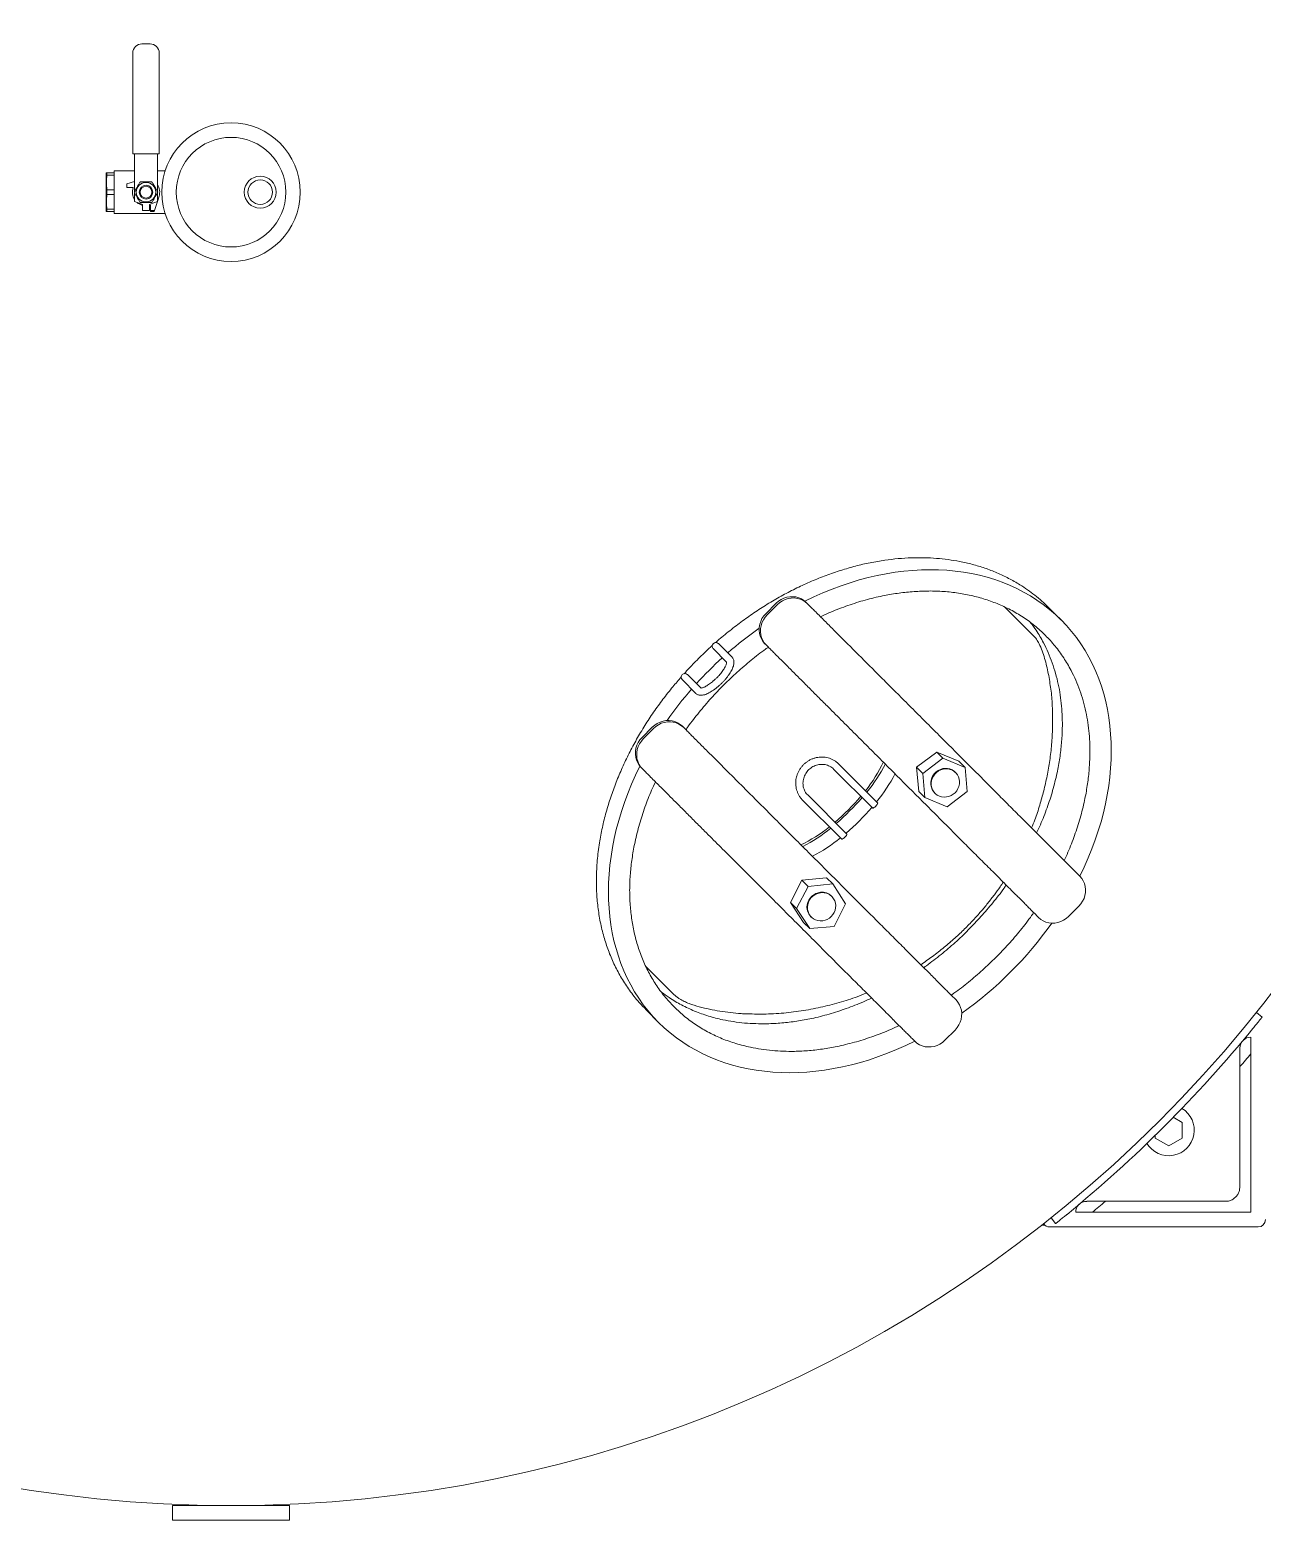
# Model space of a CAD drawing. Header units: millimetres. Extents: x -69706 to 52883, y -6882 to 68885.
# Drawn here: x 5457 to 6333, y 37787 to 38845 of the extents above; entities that cross this region are included whole.
import ezdxf

# ---------------------------------------------------------------- set-up
doc = ezdxf.new("R2010")
doc.units = ezdxf.units.MM
doc.layers.add('188K-SM-03-C3-LR1-MECH-EQ-Y2257103$0$AC-EQ', color=1, linetype='Continuous')

# ---------------------------------------------------------------- blocks, each defined once
blk = doc.blocks.new('188K-SM-03-C3-LR1-MECH-EQ-Y2257103$0$sf1')
at = {"linetype": 'Continuous', "lineweight": 15}
for p, q in [((1937.8, -557), (1943.6, -557)), ((1931.3, -635.2), (1931.3, -563.5)), ((1950, -563.5), (1950, -635.2)), ((1932.6, -635.2), (1931.3, -635.2)), ((1948.8, -635.2), (1932.6, -635.2)), ((1932.6, -635.2), (1932.6, -639.4)), ((1932.6, -639.4), (1932.6, -649.7)), ((1950, -635.2), (1948.8, -635.2)), ((1948.8, -635.2), (1948.8, -639.4)), ((1948.8, -639.4), (1948.8, -649.7)), ((1932.6, -647.1), (1927.2, -647.1)), ((1927.2, -647.3), (1927.2, -647.1)), ((1932.6, -649.7), (1932.6, -652)), ((1932.6, -652), (1932.6, -661.8)), ((1963.3, -647.1), (1948.8, -647.1)), ((1948.8, -649.7), (1948.8, -652)), ((1948.8, -652), (1948.8, -661.8)), ((1954.4, -656.5), (1948.8, -654.7)), ((1963.3, -677.5), (1963.3, -647.1)), ((1963.3, -648.5), (1968.5, -648.5)), ((1968.5, -650.2), (1963.3, -650.2)), ((1968.5, -650.2), (1968.5, -648.5)), ((1968.9, -648.8), (1968.8, -648.5)), ((1968.9, -675.8), (1968.9, -648.8)), ((1931.4, -665.2), (1932.6, -668.9)), ((1932.6, -662.9), (1932.6, -669)), ((1948.8, -662.9), (1948.8, -669)), ((1949.8, -659.1), (1954.4, -659.1)), ((1954.4, -659.1), (1954.4, -656.5)), ((1963.3, -660.6), (1968.5, -660.6)), ((1968.5, -664), (1963.3, -664)), ((1968.5, -664), (1968.5, -660.6)), ((1937.7, -670.9), (1932.6, -669)), ((1934.6, -675.3), (1932.6, -669)), ((1934.6, -675.3), (1934.9, -676)), ((1934.6, -675.3), (1937.4, -675.3)), ((1934.9, -676), (1937.4, -676)), ((1937.4, -671.5), (1937.4, -675.3)), ((1937.4, -676), (1937.4, -675.3)), ((1938.3, -671.6), (1938.3, -675.3)), ((1943.1, -675.3), (1938.3, -675.3)), ((1943.1, -675.3), (1943.1, -671.6)), ((1948.8, -669), (1943.6, -670.9)), ((1963.3, -674.4), (1968.5, -674.4)), ((1968.5, -676.1), (1963.3, -676.1)), ((1968.5, -676.1), (1968.5, -674.4)), ((1968.8, -676.1), (1968.9, -675.8)), ((1927.2, -677.5), (1927.2, -677.3)), ((1927.2, -677.5), (1963.3, -677.5)), ((1299.7, -957.2), (1290.9, -966)), ((1330.5, -957.1), (1310.6, -977)), ((1469.5, -955.9), (1470.9, -954.5)), ((1470.9, -954.5), (1471.8, -953.6)), ((1492.2, -955.1), (1499.6, -962.5)), ((1493.2, -954.2), (1500.5, -961.6)), ((1498.8, -985.2), (1500.2, -983.8)), ((1501.1, -982.9), (1500.2, -983.8)), ((1534.2, -982.8), (1524.5, -992.5)), ((1528.3, -996), (1537.9, -986.4)), ((1556.2, -1004.7), (1546.6, -1014.3)), ((1550.1, -1018.2), (1559.9, -1008.4)), ((1557.4, -1043.8), (1558.8, -1042.4)), ((1558.8, -1042.4), (1559.7, -1041.5)), ((1580.2, -1043.1), (1587.5, -1050.4)), ((1581.1, -1042.1), (1588.4, -1049.5)), ((1374.7, -1064.2), (1358.9, -1070.7)), ((1363.3, -1066.3), (1358.9, -1070.7)), ((1379.1, -1059.8), (1363.3, -1066.3)), ((1379.1, -1059.8), (1374.7, -1064.2)), ((1389, -1075), (1374.7, -1064.2)), ((1393.4, -1070.6), (1379.1, -1059.8)), ((1448.8, -1068.2), (1421.1, -1095.9)), ((1358.9, -1070.7), (1357.5, -1087.9)), ((1365.9, -1074.1), (1365.6, -1074.4)), ((1387.6, -1092.2), (1389, -1075)), ((1393.4, -1070.6), (1389, -1075)), ((1391.9, -1087.9), (1393.4, -1070.6)), ((1424.8, -1099.5), (1452.4, -1071.9)), ((1586.7, -1073.1), (1588.1, -1071.7)), ((1589, -1070.8), (1588.1, -1071.7)), ((1357.5, -1087.9), (1371.8, -1098.7)), ((1380.3, -1089.1), (1380.6, -1088.8)), ((1391.9, -1087.9), (1387.6, -1092.2)), ((1387.6, -1092.2), (1371.8, -1098.7)), ((1470.7, -1090.2), (1443.1, -1117.8)), ((1446.8, -1121.5), (1474.4, -1093.9)), ((1277.5, -1147.9), (1278.9, -1146.5)), ((1457.4, -1149.2), (1453, -1153.5)), ((1457.4, -1149.2), (1474.8, -1150.8)), ((1474.8, -1150.8), (1470.5, -1155.2)), ((1483, -1166.7), (1474.8, -1150.8)), ((1453, -1153.5), (1443.8, -1167.7)), ((1453, -1153.5), (1470.5, -1155.2)), ((1453.9, -1162), (1453.6, -1162.3)), ((1478.6, -1171), (1470.5, -1155.2)), ((1278.1, -1169.2), (1285.5, -1176.6)), ((1443.8, -1167.7), (1451.9, -1183.6)), ((1469.3, -1185.2), (1478.6, -1171)), ((1473.7, -1180.9), (1483, -1166.7)), ((1483, -1166.7), (1478.6, -1171)), ((1306.8, -1177.2), (1308.2, -1175.8)), ((1451.9, -1183.6), (1469.3, -1185.2)), ((1468.2, -1177), (1468.5, -1176.7)), ((1473.7, -1180.9), (1469.3, -1185.2)), ((1369.6, -1194.9), (1369.2, -1194.9)), ((1565.6, -1232.1), (1585.6, -1212.1)), ((1365.4, -1235.8), (1366.8, -1234.4)), ((1148, -1248), (1152.1, -1244.7)), ((1576.6, -1251.8), (1585.5, -1242.9)), ((1366.1, -1257.2), (1373.4, -1264.5)), ((1156, -1262.3), (1156, -1262.3)), ((1156, -1262.3), (1156, -1274.1)), ((1394.7, -1265.1), (1396.1, -1263.7)), ((1163.8, -1283.1), (1163.8, -1270)), ((1204.7, -1322.8), (1211.1, -1319.1)), ((1204.7, -1333.9), (1204.7, -1322.8)), ((1223.9, -1332), (1223.9, -1333.9)), ((1214.3, -1339.4), (1204.7, -1333.9)), ((1223.9, -1333.9), (1214.3, -1339.4)), ((1272.6, -1378.8), (1259.5, -1378.8)), ((1268.6, -1386.6), (1280.4, -1386.6)), ((1280.4, -1386.6), (1280.4, -1386.6)), ((1297.9, -1390.6), (1294.7, -1394.6)), ((1304.3, -1395.7), (1302.4, -1395.7)), ((1150.8, -1397), (1298.9, -1397)), ((1838.9, -1594.8), (1838.9, -1605.2)), ((1838.9, -1594.8), (1921.8, -1594.8)), ((1921.8, -1594.8), (1921.8, -1605.2)), ((1838.9, -1605.2), (1921.8, -1605.2))]:
    blk.add_line(p, q, dxfattribs=at)
at = {"linetype": 'Continuous', "lineweight": 15, "flags": 128}
for points in [[(1492.2, -955.1), (1490.6, -953.7), (1488.7, -952.5), (1486.7, -951.5), (1484.7, -950.8), (1482.5, -950.5), (1480.4, -950.4), (1478.2, -950.7), (1476.2, -951.2), (1474.3, -952), (1472.5, -953.2), (1470.9, -954.5)], [(1471.8, -953.6), (1473.4, -952.2), (1475.2, -951.1), (1477.1, -950.3), (1479.2, -949.7), (1481.3, -949.5), (1483.4, -949.6), (1485.6, -949.9), (1487.7, -950.6), (1489.6, -951.6), (1491.5, -952.8), (1493.2, -954.2)], [(1500.2, -983.8), (1501.6, -982.2), (1502.7, -980.5), (1503.5, -978.5), (1504.1, -976.5), (1504.3, -974.4), (1504.2, -972.2), (1503.9, -970.1), (1503.2, -968), (1502.2, -966), (1501, -964.1), (1499.6, -962.5)], [(1500.5, -961.6), (1501.9, -963.2), (1503.2, -965.1), (1504.1, -967.1), (1504.8, -969.1), (1505.2, -971.3), (1505.2, -973.4), (1505, -975.6), (1504.4, -977.6), (1503.6, -979.5), (1502.5, -981.3), (1501.1, -982.9)], [(1580.2, -1043.1), (1578.5, -1041.6), (1576.6, -1040.4), (1574.7, -1039.4), (1572.6, -1038.8), (1570.4, -1038.4), (1568.3, -1038.3), (1566.2, -1038.6), (1564.1, -1039.1), (1562.2, -1040), (1560.4, -1041.1), (1558.8, -1042.4)], [(1559.7, -1041.5), (1561.3, -1040.2), (1563.1, -1039), (1565, -1038.2), (1567.1, -1037.7), (1569.2, -1037.4), (1571.4, -1037.5), (1573.5, -1037.9), (1575.6, -1038.5), (1577.6, -1039.5), (1579.4, -1040.7), (1581.1, -1042.1)], [(1588.1, -1071.7), (1589.5, -1070.2), (1590.6, -1068.4), (1591.4, -1066.4), (1592, -1064.4), (1592.2, -1062.3), (1592.2, -1060.1), (1591.8, -1058), (1591.1, -1055.9), (1590.2, -1053.9), (1588.9, -1052.1), (1587.5, -1050.4)], [(1588.4, -1049.5), (1589.9, -1051.1), (1591.1, -1053), (1592, -1055), (1592.7, -1057.1), (1593.1, -1059.2), (1593.1, -1061.4), (1592.9, -1063.5), (1592.3, -1065.5), (1591.5, -1067.5), (1590.4, -1069.2), (1589, -1070.8)], [(1366.1, -1088.7), (1367.4, -1089.8), (1368.9, -1090.7), (1370.5, -1091.4), (1372.2, -1091.7), (1373.9, -1091.8), (1375.6, -1091.6), (1377.2, -1091.1), (1378.7, -1090.4), (1380, -1089.4), (1381.1, -1088.1), (1382, -1086.7), (1382.6, -1085.2), (1383, -1083.5), (1383, -1081.8), (1382.8, -1080.1), (1382.3, -1078.5), (1381.5, -1076.9), (1380.5, -1075.5), (1379.2, -1074.3), (1377.8, -1073.2), (1376.2, -1072.4), (1374.6, -1071.9), (1372.9, -1071.7), (1371.2, -1071.8), (1369.5, -1072.1), (1368, -1072.7), (1366.6, -1073.6), (1365.3, -1074.7), (1364.3, -1076), (1363.6, -1077.5), (1363.1, -1079.1), (1362.9, -1080.8), (1363, -1082.5), (1363.4, -1084.2), (1364, -1085.8), (1364.9, -1087.3), (1366.1, -1088.7)], [(1380.6, -1088.8), (1381.5, -1087.8), (1382.3, -1086.4), (1382.9, -1084.8), (1383.3, -1083.2), (1383.3, -1081.5), (1383.1, -1079.8), (1382.5, -1078.1), (1381.8, -1076.5), (1380.7, -1075.1), (1379.5, -1073.9), (1378, -1072.9), (1376.5, -1072.1), (1374.8, -1071.6), (1373.1, -1071.4), (1371.4, -1071.5), (1369.8, -1071.8), (1368.2, -1072.5), (1366.8, -1073.3), (1365.9, -1074.1)], [(1421.1, -1095.9), (1421, -1096), (1421.1, -1096.4), (1421.3, -1097), (1421.8, -1097.6), (1422.3, -1098.3)], [(1422.3, -1098.3), (1423, -1098.9), (1423.7, -1099.3), (1424.2, -1099.6), (1424.7, -1099.6), (1424.8, -1099.5)], [(1444.3, -1120.3), (1443.7, -1119.6), (1443.3, -1119), (1443, -1118.4), (1443, -1118), (1443.1, -1117.8)], [(1446.8, -1121.5), (1446.6, -1121.6), (1446.2, -1121.6), (1445.6, -1121.3), (1445, -1120.9), (1444.3, -1120.3)], [(1277.5, -1147.9), (1276.1, -1149.5), (1275, -1151.3), (1274.2, -1153.2), (1273.7, -1155.2), (1273.4, -1157.4), (1273.5, -1159.5), (1273.8, -1161.7), (1274.5, -1163.7), (1275.5, -1165.7), (1276.7, -1167.6), (1278.1, -1169.2)], [(1454, -1176.6), (1455.3, -1177.7), (1456.8, -1178.6), (1458.4, -1179.3), (1460.1, -1179.7), (1461.8, -1179.7), (1463.5, -1179.5), (1465.1, -1179), (1466.6, -1178.3), (1467.9, -1177.3), (1469, -1176.1), (1469.9, -1174.7), (1470.5, -1173.1), (1470.9, -1171.5), (1470.9, -1169.8), (1470.7, -1168.1), (1470.2, -1166.4), (1469.4, -1164.8), (1468.4, -1163.4), (1467.1, -1162.2), (1465.7, -1161.1), (1464.2, -1160.4), (1462.5, -1159.9), (1460.8, -1159.6), (1459.1, -1159.7), (1457.4, -1160), (1455.9, -1160.6), (1454.5, -1161.5), (1453.3, -1162.6), (1452.3, -1164), (1451.5, -1165.5), (1451, -1167.1), (1450.8, -1168.7), (1450.9, -1170.4), (1451.3, -1172.1), (1451.9, -1173.7), (1452.8, -1175.2), (1454, -1176.6)], [(1468.5, -1176.7), (1469.1, -1176.1), (1470, -1174.7), (1470.7, -1173.2), (1471.1, -1171.6), (1471.3, -1169.9), (1471.1, -1168.2), (1470.7, -1166.5), (1469.9, -1164.9), (1469, -1163.5), (1467.8, -1162.2), (1466.4, -1161.1), (1464.9, -1160.2), (1463.3, -1159.7), (1461.6, -1159.3)], [(1285.5, -1176.6), (1287.1, -1178), (1289, -1179.2), (1291, -1180.2), (1293.1, -1180.9), (1295.2, -1181.2), (1297.4, -1181.3), (1299.5, -1181.1), (1301.5, -1180.5), (1303.5, -1179.7), (1305.2, -1178.6), (1306.8, -1177.2)], [(1365.4, -1235.8), (1364.1, -1237.4), (1363, -1239.2), (1362.1, -1241.1), (1361.6, -1243.2), (1361.3, -1245.3), (1361.4, -1247.4), (1361.8, -1249.6), (1362.4, -1251.7), (1363.4, -1253.6), (1364.6, -1255.5), (1366.1, -1257.2)], [(1373.4, -1264.5), (1375.1, -1266), (1376.9, -1267.2), (1378.9, -1268.1), (1381, -1268.8), (1383.1, -1269.2), (1385.3, -1269.2), (1387.4, -1269), (1389.4, -1268.4), (1391.4, -1267.6), (1393.2, -1266.5), (1394.7, -1265.1)]]:
    blk.add_lwpolyline(points, dxfattribs=at)
at = {"linetype": 'Continuous', "lineweight": 15}
for centre, radius in [((1880.3, -662.3), 932.5), ((1880.3, -662.3), 49.2), ((1880.3, -662.3), 38.9), ((1859.6, -662.3), 11.3), ((1859.6, -662.3), 8.7), ((1940.7, -662.3), 6.96), ((1940.7, -662.3), 4.86), ((1940.7, -662.3), 4.21)]:
    blk.add_circle(centre, radius, dxfattribs=at)
for centre, radius, start, end in [((1937.8, -563.5), 6.48, 90, 180), ((1943.6, -563.5), 6.48, 0, 90), ((1940.7, -662.3), 8.25, 117.988, 122.012), ((1940.7, -662.3), 8.25, 57.988, 62.012), ((1940.7, -662.3), 9.71, 146.4427, 197.6362), ((1940.7, -662.3), 8.25, 177.988, 182.012), ((1940.7, -662.3), 9.71, 326.4427, 19.4712), ((1940.7, -662.3), 8.25, 357.988, 2.012), ((1940.7, -662.3), 8.25, 237.988, 242.012), ((1940.7, -662.3), 9.71, 250.5288, 255.5225), ((1937.5, -671.6), 0.777, 0, 70), ((1940.7, -662.3), 9.71, 284.4775, 310.7764), ((1943.9, -671.6), 0.777, 110, 180), ((1940.7, -662.3), 8.25, 297.988, 302.012), ((1536, -984.7), 2.59, 317.2564, 132.7436), ((1558, -1006.6), 2.59, 317.2564, 132.7436), ((1514.5, -1017.5), 111.2, 207.1444, 219.4925), ((1505.3, -1025.8), 97.4, 204.9365, 219.1174), ((1507.6, -1024.4), 111.2, 207.1444, 219.4925), ((1555.8, -986.9), 172.2, 220.6875, 229.3125), ((1562.7, -979.9), 172.2, 220.6875, 229.3125), ((1555.3, -987.3), 160.5, 220.3707, 229.6293), ((1518.2, -1034.9), 111.2, 230.51, 242.8232), ((1525.1, -1028), 111.2, 230.51, 242.8232), ((1516.8, -1037.4), 97.4, 230.8825, 245.0638), ((1460.6, -1168.8), 9.52, 83.9205, 134.6663), ((1880.3, -662.3), 937.7, 219.2846, 230.7154), ((1156, -1270), 7.77, 0, 90), ((1880.3, -662.3), 948.1, 220.1848, 220.9073), ((1214.3, -1328.3), 18.1, 121.157, 328.843), ((1880.3, -662.3), 948.1, 229.0927, 229.8152), ((1272.6, -1386.6), 7.77, 0, 90), ((1150.8, -1391.8), 5.18, 180, 270), ((1298.9, -1391.8), 5.18, 270, 324.7348)]:
    blk.add_arc(centre, radius, start, end, dxfattribs=at)
for start_param, end_param in [(1.993175, 3.141593), (3.141593, 4.289654), (1.660661, 1.801935), (1.50665, 1.634943), (1.339657, 1.480932), (5.135124, 7.431603), (4.486896, 4.937881)]:
    blk.add_ellipse((1433.7, -1108.9), major_axis=(142.9, -142.9), ratio=0.749279, start_param=start_param, end_param=end_param, dxfattribs=at)
for points, knots in [([(1932.4, -662), (1932.8, -661.4), (1933.5, -660.1), (1934.8, -657.8), (1935.8, -656.3), (1936.3, -655.3)], [0, 0, 0, 0, 0.282667, 0.571747, 1, 1, 1, 1]), ([(1936.8, -655), (1937.1, -655), (1938, -655), (1939.7, -655), (1942.1, -655), (1943.7, -655), (1944.6, -655)], [0, 0, 0, 0, 0.099849, 0.371296, 0.649386, 1, 1, 1, 1]), ([(1945.1, -655.3), (1945.4, -655.9), (1946.1, -657.2), (1947.5, -659.5), (1948.4, -661.1), (1948.9, -662)], [0, 0, 0, 0, 0.282667, 0.571747, 1, 1, 1, 1]), ([(1968.5, -648.5), (1968.7, -648.5), (1968.9, -648.5), (1968.8, -648.5), (1968.8, -648.5)], [0, 0, 0, 0, 0.986676, 1, 1, 1, 1]), ([(1968.5, -660.6), (1968.7, -658.9), (1969, -655.4), (1968.7, -651.9), (1968.5, -650.2)], [0, 0, 0, 0, 0.496992, 1, 1, 1, 1]), ([(1936.3, -669.3), (1936, -668.7), (1935.2, -667.4), (1933.9, -665.1), (1933, -663.5), (1932.4, -662.6)], [0, 0, 0, 0, 0.2826665, 0.5717474, 1, 1, 1, 1]), ([(1948.9, -662.6), (1948.6, -663.2), (1947.8, -664.5), (1946.5, -666.8), (1945.6, -668.3), (1945.1, -669.3)], [0, 0, 0, 0, 0.2826665, 0.5717474, 1, 1, 1, 1]), ([(1968.5, -674.4), (1968.7, -672.7), (1969, -669.2), (1968.7, -665.7), (1968.5, -664)], [0, 0, 0, 0, 0.4969923, 1, 1, 1, 1]), ([(1944.6, -669.6), (1943.7, -669.6), (1942.1, -669.6), (1939.7, -669.6), (1938, -669.6), (1937.1, -669.6), (1936.8, -669.6)], [0, 0, 0, 0, 0.350612, 0.621727, 0.900151, 1, 1, 1, 1]), ([(1968.8, -676.1), (1968.8, -676.1), (1969, -676.1), (1968.7, -676.1), (1968.5, -676.1)], [0, 0, 0, 0, 0.001537, 1, 1, 1, 1]), ([(1536.2, -982.1), (1535.7, -981.7), (1532.5, -978.8), (1526.1, -973.6), (1517.1, -966.7), (1507.8, -960.2), (1498.3, -954.1), (1488.5, -948.4), (1478.4, -943.2), (1468.2, -938.5), (1457.7, -934.4), (1447.3, -930.8), (1436.8, -927.7), (1426.4, -925.3), (1416.3, -923.6), (1406.5, -922.4), (1397.1, -921.8), (1388, -921.8), (1379.3, -922.2), (1371, -923.1), (1362.5, -924.5), (1353.7, -926.5), (1344.9, -929.1), (1336.3, -932.5), (1328, -936.4), (1320.8, -940.5), (1314.6, -944.5), (1309.4, -948.4), (1304.4, -952.6), (1301.3, -955.6), (1299.7, -957.2)], [0, 0, 0, 0, 0.006747, 0.04909, 0.091454, 0.133795, 0.176149, 0.218527, 0.260879, 0.303256, 0.345659, 0.388031, 0.428739, 0.469476, 0.510178, 0.54633, 0.582507, 0.618655, 0.651165, 0.683697, 0.716204, 0.752322, 0.788575, 0.824861, 0.861088, 0.897185, 0.922741, 0.948296, 0.974148, 1, 1, 1, 1]), ([(1461.6, -963.8), (1459.7, -962.8), (1453.8, -960.1), (1443.7, -956.2), (1431.5, -952.2), (1419.7, -949.3), (1408.5, -947.2), (1397.9, -946), (1387.3, -945.4), (1376.8, -945.5), (1366.3, -946.5), (1355.9, -948.3), (1345.8, -950.9), (1336, -954.3), (1326.6, -958.7), (1317.7, -963.9), (1309.4, -970), (1301.8, -976.9), (1294.9, -984.5), (1288.8, -992.8), (1284, -1001), (1280.2, -1008.8), (1277.4, -1016), (1275, -1023.5), (1273.1, -1031.1), (1271.7, -1038.9), (1270.8, -1046.7), (1270.3, -1054.6), (1270.3, -1063.5), (1270.8, -1073.2), (1272.1, -1083.7), (1274.1, -1094.9), (1277.1, -1106.7), (1281.1, -1119), (1284.9, -1129), (1287.7, -1134.9), (1288.6, -1136.8)], [0, 0, 0, 0, 0.018664, 0.055529, 0.092346, 0.12922, 0.160335, 0.191233, 0.221877, 0.252799, 0.283721, 0.31462, 0.345542, 0.376395, 0.407213, 0.438214, 0.469011, 0.499697, 0.530704, 0.561622, 0.592542, 0.615658, 0.638997, 0.662104, 0.685485, 0.708513, 0.731839, 0.754969, 0.778405, 0.809044, 0.839817, 0.870682, 0.907761, 0.944796, 0.981729, 1, 1, 1, 1]), ([(1452.4, -973), (1452.4, -973), (1454.5, -970.9), (1457.7, -967.7), (1461.9, -963.5), (1464.7, -960.7), (1467.3, -958.1), (1468.8, -956.6), (1469.5, -955.9)], [0, 0, 0, 0, 0.001878, 0.368866, 0.552488, 0.73593, 0.866808, 1, 1, 1, 1]), ([(1312.4, -968), (1311.1, -969.8), (1307.7, -974.3), (1303.6, -981.4), (1299.8, -989.2), (1297, -996.5), (1294.6, -1003.9), (1292.7, -1011.6), (1291.3, -1019.3), (1290.4, -1027.1), (1289.9, -1035.1), (1289.8, -1043.9), (1290.4, -1053.6), (1291.6, -1064.1), (1293.7, -1075.4), (1296.6, -1087.2), (1300.6, -1099.4), (1304.5, -1109.5), (1307.3, -1115.3), (1308.2, -1117.2)], [0, 0, 0, 0, 0.043485, 0.110951, 0.161387, 0.212313, 0.26273, 0.313747, 0.363993, 0.414889, 0.465356, 0.516493, 0.583345, 0.650491, 0.717836, 0.79874, 0.879548, 0.960134, 1, 1, 1, 1]), ([(1292.6, -1132.8), (1293.7, -1131.7), (1296.2, -1129.2), (1300.8, -1124.6), (1306, -1119.4), (1312.4, -1113), (1320, -1105.4), (1328.9, -1096.6), (1338, -1087.4), (1347.4, -1078), (1356.9, -1068.5), (1366.5, -1058.9), (1376.2, -1049.2), (1386, -1039.4), (1395.9, -1029.5), (1405.1, -1020.3), (1413.6, -1011.8), (1421.4, -1004), (1429.2, -996.2), (1437, -988.4), (1443.5, -981.9), (1448.6, -976.8), (1451.1, -974.3), (1452.4, -973)], [0, 0, 0, 0, 0.030311, 0.06923, 0.108236, 0.147221, 0.205862, 0.264609, 0.323463, 0.382377, 0.441262, 0.499995, 0.558115, 0.61628, 0.674435, 0.73254, 0.777269, 0.822138, 0.866964, 0.911656, 0.956236, 0.978123, 1, 1, 1, 1]), ([(1310.6, -977), (1309.8, -977.9), (1308.1, -979.7), (1306, -983.4), (1304.1, -988), (1302.4, -993.3), (1301, -998.7), (1299.4, -1006), (1298, -1015.2), (1297.1, -1022.7), (1297, -1026.5), (1297, -1026.5)], [0, 0, 0, 0, 0.070016, 0.141698, 0.24866, 0.356676, 0.463558, 0.570454, 0.785563, 0.99915, 1, 1, 1, 1]), ([(1498.8, -985.2), (1498.1, -985.9), (1496.6, -987.4), (1494.1, -990), (1491.2, -992.8), (1487, -997), (1483.8, -1000.2), (1481.7, -1002.3), (1481.7, -1002.3)], [0, 0, 0, 0, 0.1305012, 0.2640728, 0.4475077, 0.6311236, 0.9981222, 1, 1, 1, 1]), ([(1557.3, -1044), (1556.8, -1043.3), (1553.8, -1039), (1547.9, -1031.5), (1539.4, -1021.5), (1530.4, -1012), (1521, -1003.1), (1511, -994.6), (1503.6, -988.7), (1499.3, -985.8), (1498.7, -985.4)], [0, 0, 0, 0, 0.031208, 0.187624, 0.344421, 0.501763, 0.658203, 0.814158, 0.969921, 1, 1, 1, 1]), ([(1524.5, -992.5), (1524.3, -992.8), (1523.8, -993.2), (1523.4, -994.1), (1523.1, -995.1), (1523.1, -996.2), (1523.2, -997.4), (1523.5, -998.8), (1524.1, -1000.3), (1524.8, -1001.9), (1525.8, -1003.5), (1526.8, -1005.1), (1528, -1006.7), (1529.3, -1008.3), (1530.7, -1009.8), (1532.2, -1011.3), (1533.8, -1012.8), (1535.3, -1014.1), (1536.9, -1015.3), (1538.5, -1016.5), (1540.1, -1017.4), (1541.7, -1018.2), (1543.2, -1018.9), (1544.6, -1019.3), (1546, -1019.5), (1547.2, -1019.5), (1548.2, -1019.3), (1549.2, -1018.9), (1549.8, -1018.5), (1550.1, -1018.2), (1550.1, -1018.2)], [0, 0, 0, 0, 0.024434, 0.053613, 0.083299, 0.115107, 0.15051, 0.190066, 0.232117, 0.273861, 0.31471, 0.354847, 0.3945, 0.433844, 0.473001, 0.512069, 0.551129, 0.590237, 0.629473, 0.668935, 0.708754, 0.749115, 0.790283, 0.832607, 0.871821, 0.906839, 0.938142, 0.967261, 0.995414, 1, 1, 1, 1]), ([(1558.5, -1004.2), (1556.1, -1001.6), (1551.2, -996.3), (1544.5, -989.6), (1540.1, -985.7), (1538.5, -984.2)], [0, 0, 0, 0, 0.369782, 0.772725, 1, 1, 1, 1]), ([(1481.7, -1002.3), (1479.9, -1004.1), (1476, -1008), (1469.7, -1014.3), (1462.9, -1021.2), (1454.9, -1029.1), (1445.8, -1038.2), (1435.6, -1048.4), (1425.5, -1058.5), (1415.5, -1068.5), (1405.6, -1078.4), (1395.8, -1088.3), (1385.9, -1098.1), (1376.1, -1107.9), (1366.5, -1117.6), (1357.1, -1127), (1348, -1136.1), (1340.5, -1143.5), (1334.6, -1149.4), (1330.1, -1153.9), (1325.9, -1158.1), (1323.3, -1160.7), (1322, -1162), (1321.9, -1162.1)], [0, 0, 0, 0, 0.03031, 0.069228, 0.108232, 0.147215, 0.205854, 0.264599, 0.323451, 0.382362, 0.441245, 0.499976, 0.560464, 0.621125, 0.681816, 0.742434, 0.802927, 0.863302, 0.896732, 0.930246, 0.963665, 0.996964, 1, 1, 1, 1]), ([(1546.7, -1014.3), (1546.7, -1014.3), (1546.7, -1014.4), (1546.3, -1014.4), (1545.8, -1014.3), (1545.1, -1014), (1544.1, -1013.7), (1543, -1013.1), (1541.8, -1012.4), (1540.5, -1011.5), (1539.1, -1010.5), (1537.8, -1009.4), (1536.4, -1008.1), (1535, -1006.8), (1533.7, -1005.4), (1532.5, -1004), (1531.4, -1002.6), (1530.5, -1001.3), (1529.7, -1000), (1529.1, -998.8), (1528.7, -997.8), (1528.4, -996.9), (1528.3, -996.3), (1528.3, -996), (1528.3, -996), (1528.3, -996)], [0, 0, 0, 0, 0.02958, 0.06844, 0.107431, 0.147842, 0.190071, 0.233944, 0.279122, 0.325269, 0.372102, 0.419402, 0.467, 0.51476, 0.56257, 0.610298, 0.657823, 0.705012, 0.751699, 0.797664, 0.842626, 0.886252, 0.928242, 0.968568, 1, 1, 1, 1]), ([(1585.4, -1242.8), (1587.1, -1241.1), (1591.5, -1236.7), (1597.3, -1229.2), (1603.1, -1220.4), (1607.9, -1211.4), (1612, -1202), (1615.3, -1192.1), (1617.9, -1181.8), (1619.7, -1171.1), (1620.7, -1160.3), (1620.9, -1148.8), (1620.3, -1136.8), (1618.9, -1124.8), (1616.7, -1113.4), (1614, -1102.5), (1610.7, -1091.8), (1606.9, -1081.3), (1602.5, -1070.9), (1597.6, -1060.7), (1592.3, -1050.7), (1586.5, -1041), (1580.3, -1031.5), (1573.6, -1022.3), (1567, -1014), (1562.5, -1008.8), (1560.5, -1006.5)], [0, 0, 0, 0, 0.028953, 0.072772, 0.112971, 0.153302, 0.193644, 0.23386, 0.276048, 0.318351, 0.360672, 0.402883, 0.451136, 0.499392, 0.54181, 0.584265, 0.626688, 0.669069, 0.71148, 0.753864, 0.796222, 0.838606, 0.880966, 0.923313, 0.965681, 1, 1, 1, 1]), ([(1297.1, -1026.5), (1297, -1027.8), (1296.7, -1033.2), (1296.8, -1042.5), (1297.4, -1054.3), (1298.7, -1065.7), (1300.6, -1076.7), (1303, -1087.3), (1305.9, -1097.7), (1308.8, -1106.5), (1310.9, -1111.8), (1311.7, -1113.7)], [0, 0, 0, 0, 0.0459765, 0.1813873, 0.3140341, 0.4434152, 0.5690582, 0.6905247, 0.8074137, 0.9324473, 1, 1, 1, 1]), ([(1540.3, -1061), (1540.3, -1061), (1542.4, -1058.8), (1545.6, -1055.7), (1549.8, -1051.4), (1552.7, -1048.6), (1555.2, -1046), (1556.7, -1044.6), (1557.4, -1043.8)], [0, 0, 0, 0, 0.001878, 0.368866, 0.552488, 0.73593, 0.866808, 1, 1, 1, 1]), ([(1380.5, -1220.7), (1381.6, -1219.6), (1384.1, -1217.1), (1388.7, -1212.6), (1393.9, -1207.4), (1400.3, -1201), (1407.9, -1193.3), (1416.8, -1184.5), (1425.9, -1175.3), (1435.3, -1166), (1444.8, -1156.4), (1454.4, -1146.8), (1464.1, -1137.1), (1473.9, -1127.4), (1483.8, -1117.5), (1493, -1108.3), (1501.5, -1099.7), (1509.3, -1092), (1517.1, -1084.1), (1525, -1076.3), (1531.4, -1069.8), (1536.6, -1064.7), (1539, -1062.2), (1540.3, -1061)], [0, 0, 0, 0, 0.030311, 0.06923, 0.108236, 0.147221, 0.205862, 0.264609, 0.323463, 0.382377, 0.441262, 0.499995, 0.558115, 0.61628, 0.674435, 0.73254, 0.777269, 0.822138, 0.866964, 0.911656, 0.956236, 0.978123, 1, 1, 1, 1]), ([(1474.4, -1093.9), (1474.7, -1093.6), (1475.4, -1092.8), (1476.5, -1091.4), (1477.5, -1089.6), (1478.3, -1087.7), (1478.9, -1085.7), (1479.2, -1083.6), (1479.3, -1081.5), (1479.1, -1079.4), (1478.7, -1077.3), (1478, -1075.3), (1477.1, -1073.3), (1476, -1071.5), (1474.7, -1069.8), (1473.2, -1068.2), (1471.5, -1066.9), (1469.6, -1065.7), (1467.7, -1064.7), (1465.7, -1064), (1463.6, -1063.6), (1461.5, -1063.3), (1459.3, -1063.4), (1457.3, -1063.7), (1455.2, -1064.2), (1453.3, -1065), (1451.5, -1066), (1450, -1067.1), (1449.1, -1067.9), (1448.8, -1068.2)], [0, 0, 0, 0, 0.0216361, 0.059433, 0.0972409, 0.1350608, 0.1729073, 0.2107918, 0.2487223, 0.2867025, 0.3247329, 0.3628107, 0.4009314, 0.4390889, 0.4772764, 0.5154867, 0.5537123, 0.5919432, 0.6301706, 0.6683857, 0.7065792, 0.7447414, 0.7828635, 0.8209376, 0.8589588, 0.8969252, 0.9348395, 0.9727085, 1, 1, 1, 1]), ([(1452.4, -1071.9), (1452.6, -1071.7), (1453.2, -1071.1), (1454.4, -1070.3), (1455.9, -1069.5), (1457.5, -1068.9), (1459.2, -1068.6), (1461, -1068.5), (1462.7, -1068.7), (1464.5, -1069.1), (1466.2, -1069.7), (1467.8, -1070.6), (1469.2, -1071.7), (1470.6, -1072.9), (1471.7, -1074.4), (1472.6, -1075.9), (1473.4, -1077.6), (1473.8, -1079.3), (1474.1, -1081), (1474.1, -1082.8), (1473.9, -1084.5), (1473.4, -1086.2), (1472.7, -1087.7), (1471.8, -1089.1), (1471.1, -1089.9), (1470.7, -1090.2)], [0, 0, 0, 0, 0.02144, 0.066722, 0.112012, 0.157225, 0.202323, 0.247287, 0.292115, 0.336818, 0.381414, 0.425925, 0.470371, 0.514773, 0.559151, 0.60352, 0.647898, 0.692311, 0.736783, 0.781341, 0.826012, 0.87082, 0.915775, 0.960876, 1, 1, 1, 1]), ([(1586.7, -1073.1), (1586, -1073.8), (1584.6, -1075.3), (1582, -1077.9), (1579.1, -1080.8), (1574.9, -1085), (1571.7, -1088.1), (1569.6, -1090.3), (1569.6, -1090.3)], [0, 0, 0, 0, 0.1305012, 0.2640728, 0.4475077, 0.6311236, 0.9981222, 1, 1, 1, 1]), ([(1565.6, -1240.8), (1568, -1238.3), (1572.7, -1233.3), (1578.7, -1224.9), (1583.9, -1216.1), (1588.3, -1206.7), (1591.8, -1196.8), (1594.4, -1186.7), (1596.1, -1176.4), (1597.1, -1165.9), (1597.3, -1155.3), (1596.7, -1144.7), (1595.4, -1134.1), (1593.3, -1122.8), (1590.4, -1111.1), (1586.4, -1098.9), (1582.6, -1088.8), (1579.8, -1083), (1578.8, -1081)], [0, 0, 0, 0, 0.061769, 0.123398, 0.185071, 0.246922, 0.30876, 0.370648, 0.432344, 0.494259, 0.556358, 0.617805, 0.679693, 0.741943, 0.815613, 0.889205, 0.96293, 1, 1, 1, 1]), ([(1569.6, -1090.3), (1567.9, -1092), (1563.9, -1095.9), (1557.6, -1102.3), (1550.8, -1109.1), (1542.8, -1117.1), (1533.7, -1126.2), (1523.5, -1136.3), (1513.4, -1146.4), (1503.4, -1156.4), (1493.5, -1166.3), (1483.7, -1176.2), (1473.8, -1186), (1464, -1195.8), (1454.4, -1205.5), (1445, -1214.9), (1435.9, -1224), (1428.4, -1231.4), (1422.5, -1237.3), (1418, -1241.8), (1413.9, -1246), (1411.2, -1248.7), (1410, -1249.9), (1409.8, -1250)], [0, 0, 0, 0, 0.03031, 0.069228, 0.108232, 0.147215, 0.205854, 0.264599, 0.323451, 0.382362, 0.441245, 0.499976, 0.560464, 0.621125, 0.681816, 0.742434, 0.802927, 0.863302, 0.896732, 0.930246, 0.963665, 0.996964, 1, 1, 1, 1]), ([(1278.9, -1146.5), (1279.6, -1145.8), (1281, -1144.4), (1283.1, -1142.3), (1285.4, -1140), (1288.5, -1136.9), (1290.9, -1134.5), (1292.6, -1132.8), (1292.6, -1132.8)], [0, 0, 0, 0, 0.130501, 0.264073, 0.447508, 0.631124, 0.998122, 1, 1, 1, 1]), ([(1331.9, -1152.2), (1332.6, -1153.3), (1334.6, -1156.3), (1338.2, -1161.3), (1342.8, -1167.2), (1347.8, -1173.2), (1353.3, -1179.3), (1359.4, -1185.6), (1366.3, -1192.1), (1373.9, -1198.6), (1382, -1205), (1387.7, -1208.9), (1390.5, -1210.8)], [0, 0, 0, 0, 0.047896, 0.130961, 0.222708, 0.313872, 0.4124, 0.518239, 0.631303, 0.751465, 0.87855, 1, 1, 1, 1]), ([(1321.9, -1162.1), (1321.9, -1162.1), (1320.2, -1163.8), (1317.8, -1166.2), (1314.7, -1169.3), (1312.4, -1171.6), (1310.3, -1173.7), (1308.9, -1175.1), (1308.2, -1175.8)], [0, 0, 0, 0, 0.0018778, 0.3688656, 0.5524883, 0.7359299, 0.8668079, 1, 1, 1, 1]), ([(1329.8, -1154.2), (1330.3, -1155), (1333.2, -1159.3), (1339.2, -1166.8), (1347.6, -1176.7), (1356.6, -1186.2), (1366, -1195.2), (1376, -1203.6), (1383.5, -1209.5), (1387.7, -1212.4), (1388.4, -1212.9)], [0, 0, 0, 0, 0.031395, 0.188258, 0.344589, 0.50068, 0.657269, 0.814534, 0.971439, 1, 1, 1, 1]), ([(1310.2, -1173.8), (1310.7, -1174.5), (1313.6, -1178.8), (1319.6, -1186.4), (1328, -1196.3), (1337, -1205.7), (1346.5, -1214.7), (1356.4, -1223.2), (1363.9, -1229.1), (1368.2, -1232), (1368.8, -1232.4)], [0, 0, 0, 0, 0.031395, 0.188258, 0.344589, 0.50068, 0.657269, 0.814534, 0.971439, 1, 1, 1, 1]), ([(1366.8, -1234.4), (1367.5, -1233.7), (1368.9, -1232.3), (1371, -1230.2), (1373.3, -1228), (1376.4, -1224.8), (1378.9, -1222.4), (1380.5, -1220.7), (1380.5, -1220.7)], [0, 0, 0, 0, 0.1305012, 0.2640728, 0.4475077, 0.6311236, 0.9981222, 1, 1, 1, 1]), ([(1425.4, -1234.5), (1427.3, -1235.4), (1433.2, -1238.1), (1443.3, -1242), (1455.5, -1246), (1467.3, -1249), (1478.5, -1251), (1489.1, -1252.3), (1498.8, -1252.8), (1507.6, -1252.7), (1515.6, -1252.3), (1523.4, -1251.3), (1532, -1249.8), (1541.2, -1247.4), (1551.1, -1243.9), (1560.4, -1239.5), (1568.3, -1235), (1572.8, -1231.6), (1574.6, -1230.2)], [0, 0, 0, 0, 0.039944, 0.120848, 0.201826, 0.282281, 0.349627, 0.416997, 0.484288, 0.53525, 0.585554, 0.636275, 0.686355, 0.754342, 0.82178, 0.88876, 0.95585, 1, 1, 1, 1]), ([(1429, -1230.9), (1431.1, -1231.8), (1437.5, -1234.4), (1448.4, -1237.8), (1461.7, -1241.2), (1475.5, -1243.8), (1489.6, -1245.4), (1503.3, -1246.1), (1512.3, -1245.7), (1516.4, -1245.6)], [0, 0, 0, 0, 0.078857, 0.22849, 0.381893, 0.538474, 0.697598, 0.858603, 1, 1, 1, 1]), ([(1516.4, -1245.6), (1516.9, -1245.6), (1520, -1245.4), (1525.5, -1244.8), (1533.1, -1243.8), (1540.5, -1242.5), (1547.8, -1240.7), (1553.8, -1238.9), (1558.5, -1236.9), (1561.4, -1235.4), (1563.8, -1233.7), (1565, -1232.6), (1565.6, -1232.1)], [0, 0, 0, 0, 0.028162, 0.174333, 0.320498, 0.465617, 0.61112, 0.75632, 0.830057, 0.903705, 0.951584, 1, 1, 1, 1]), ([(1154.5, -1256), (1154.2, -1255.6), (1153.4, -1254.7), (1152.4, -1253.4), (1151.3, -1252.1), (1150.4, -1251), (1149.6, -1250), (1149, -1249.2), (1148.5, -1248.6), (1148.1, -1248.1), (1148, -1248), (1148, -1248)], [0, 0, 0, 0, 0.107398, 0.214796, 0.322195, 0.429593, 0.536988, 0.644383, 0.75178, 0.859177, 1, 1, 1, 1]), ([(1405.8, -1254), (1407.8, -1254.9), (1413.6, -1257.7), (1423.7, -1261.6), (1436, -1265.6), (1447.8, -1268.5), (1459, -1270.6), (1469.5, -1271.9), (1479.3, -1272.4), (1488.1, -1272.3), (1496, -1271.8), (1503.8, -1270.9), (1512.4, -1269.3), (1521.7, -1266.9), (1531.5, -1263.5), (1540.9, -1259.1), (1549.7, -1253.9), (1558.1, -1247.9), (1563.1, -1243.1), (1565.6, -1240.8)], [0, 0, 0, 0, 0.0366104, 0.1107618, 0.1849811, 0.2587218, 0.3204465, 0.382194, 0.4438683, 0.4905775, 0.5366826, 0.5831705, 0.6290704, 0.6913837, 0.7531928, 0.8145826, 0.8760735, 0.937822, 1, 1, 1, 1]), ([(1409.8, -1250), (1409.8, -1250), (1408.2, -1251.7), (1405.7, -1254.1), (1402.6, -1257.3), (1400.4, -1259.5), (1398.2, -1261.6), (1396.8, -1263), (1396.1, -1263.7)], [0, 0, 0, 0, 0.001878, 0.368866, 0.552488, 0.73593, 0.866808, 1, 1, 1, 1]), ([(1156, -1274.1), (1156, -1281.7), (1156, -1304.6), (1156, -1342.2), (1156, -1371.8), (1156, -1386.6)], [0, 0, 0, 0, 0.202312, 0.6011, 1, 1, 1, 1]), ([(1163.8, -1368.5), (1163.8, -1357.2), (1163.8, -1334.8), (1163.8, -1306.3), (1163.8, -1289), (1163.8, -1283.1)], [0, 0, 0, 0, 0.398043, 0.796146, 1, 1, 1, 1]), ([(1174.2, -1378.8), (1173.7, -1378.8), (1172.7, -1378.8), (1170.8, -1378.4), (1169, -1377.6), (1167.5, -1376.4), (1166.2, -1375.2), (1164.9, -1373.4), (1164, -1371), (1163.9, -1369.4), (1163.8, -1368.5)], [0, 0, 0, 0, 0.1013735, 0.2026233, 0.3656561, 0.448035, 0.530379, 0.6738941, 0.8208335, 1, 1, 1, 1]), ([(1259.5, -1378.8), (1253.6, -1378.8), (1236.4, -1378.8), (1207.9, -1378.8), (1185.4, -1378.8), (1174.2, -1378.8)], [0, 0, 0, 0, 0.203854, 0.601895, 1, 1, 1, 1]), ([(1156, -1386.6), (1170.8, -1386.6), (1200.4, -1386.6), (1238, -1386.6), (1260.9, -1386.6), (1268.6, -1386.6)], [0, 0, 0, 0, 0.398793, 0.797688, 1, 1, 1, 1]), ([(1294.7, -1394.6), (1294.6, -1394.6), (1294.6, -1394.6), (1294.2, -1394.3), (1293.7, -1393.8), (1292.9, -1393.2), (1292, -1392.5), (1290.9, -1391.6), (1289.7, -1390.6), (1288.2, -1389.4), (1287.2, -1388.6), (1286.6, -1388.1)], [0, 0, 0, 0, 0.1058644, 0.2147988, 0.3206632, 0.4295977, 0.5354615, 0.6443954, 0.750257, 0.8591885, 1, 1, 1, 1])]:
    blk.add_open_spline(points, degree=3, knots=knots, dxfattribs=at)

msp = doc.modelspace()

# ---------------------------------------------------------------- block references
at = {"layer": '188K-SM-03-C3-LR1-MECH-EQ-Y2257103$0$AC-EQ', "xscale": -1}
msp.add_blockref('188K-SM-03-C3-LR1-MECH-EQ-Y2257103$0$sf1', (7480.609, 39392.255), dxfattribs=at)

doc.saveas('drawing.dxf')
